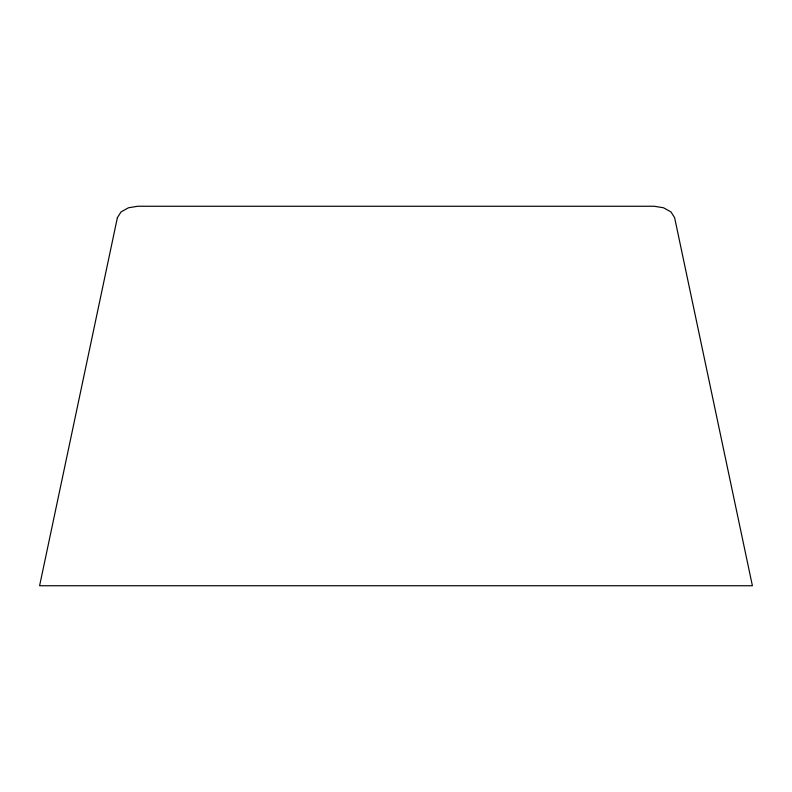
<?xml version="1.0" encoding="UTF-8"?>
<svg xmlns="http://www.w3.org/2000/svg" width="792" height="792" viewBox="0 0 792 792"><rect width="100%" height="100%" fill="white"/><g stroke="black" fill="none" stroke-linecap="round" stroke-linejoin="round"><path stroke-width="1.19" d="M117.384 217.651L39.6 585.743L752.4 585.743L674.616 217.651L671.002 211.949L663.548 207.781L654.232 206.257L137.768 206.257L128.452 207.781L120.998 211.949L117.384 217.651"/></g></svg>
